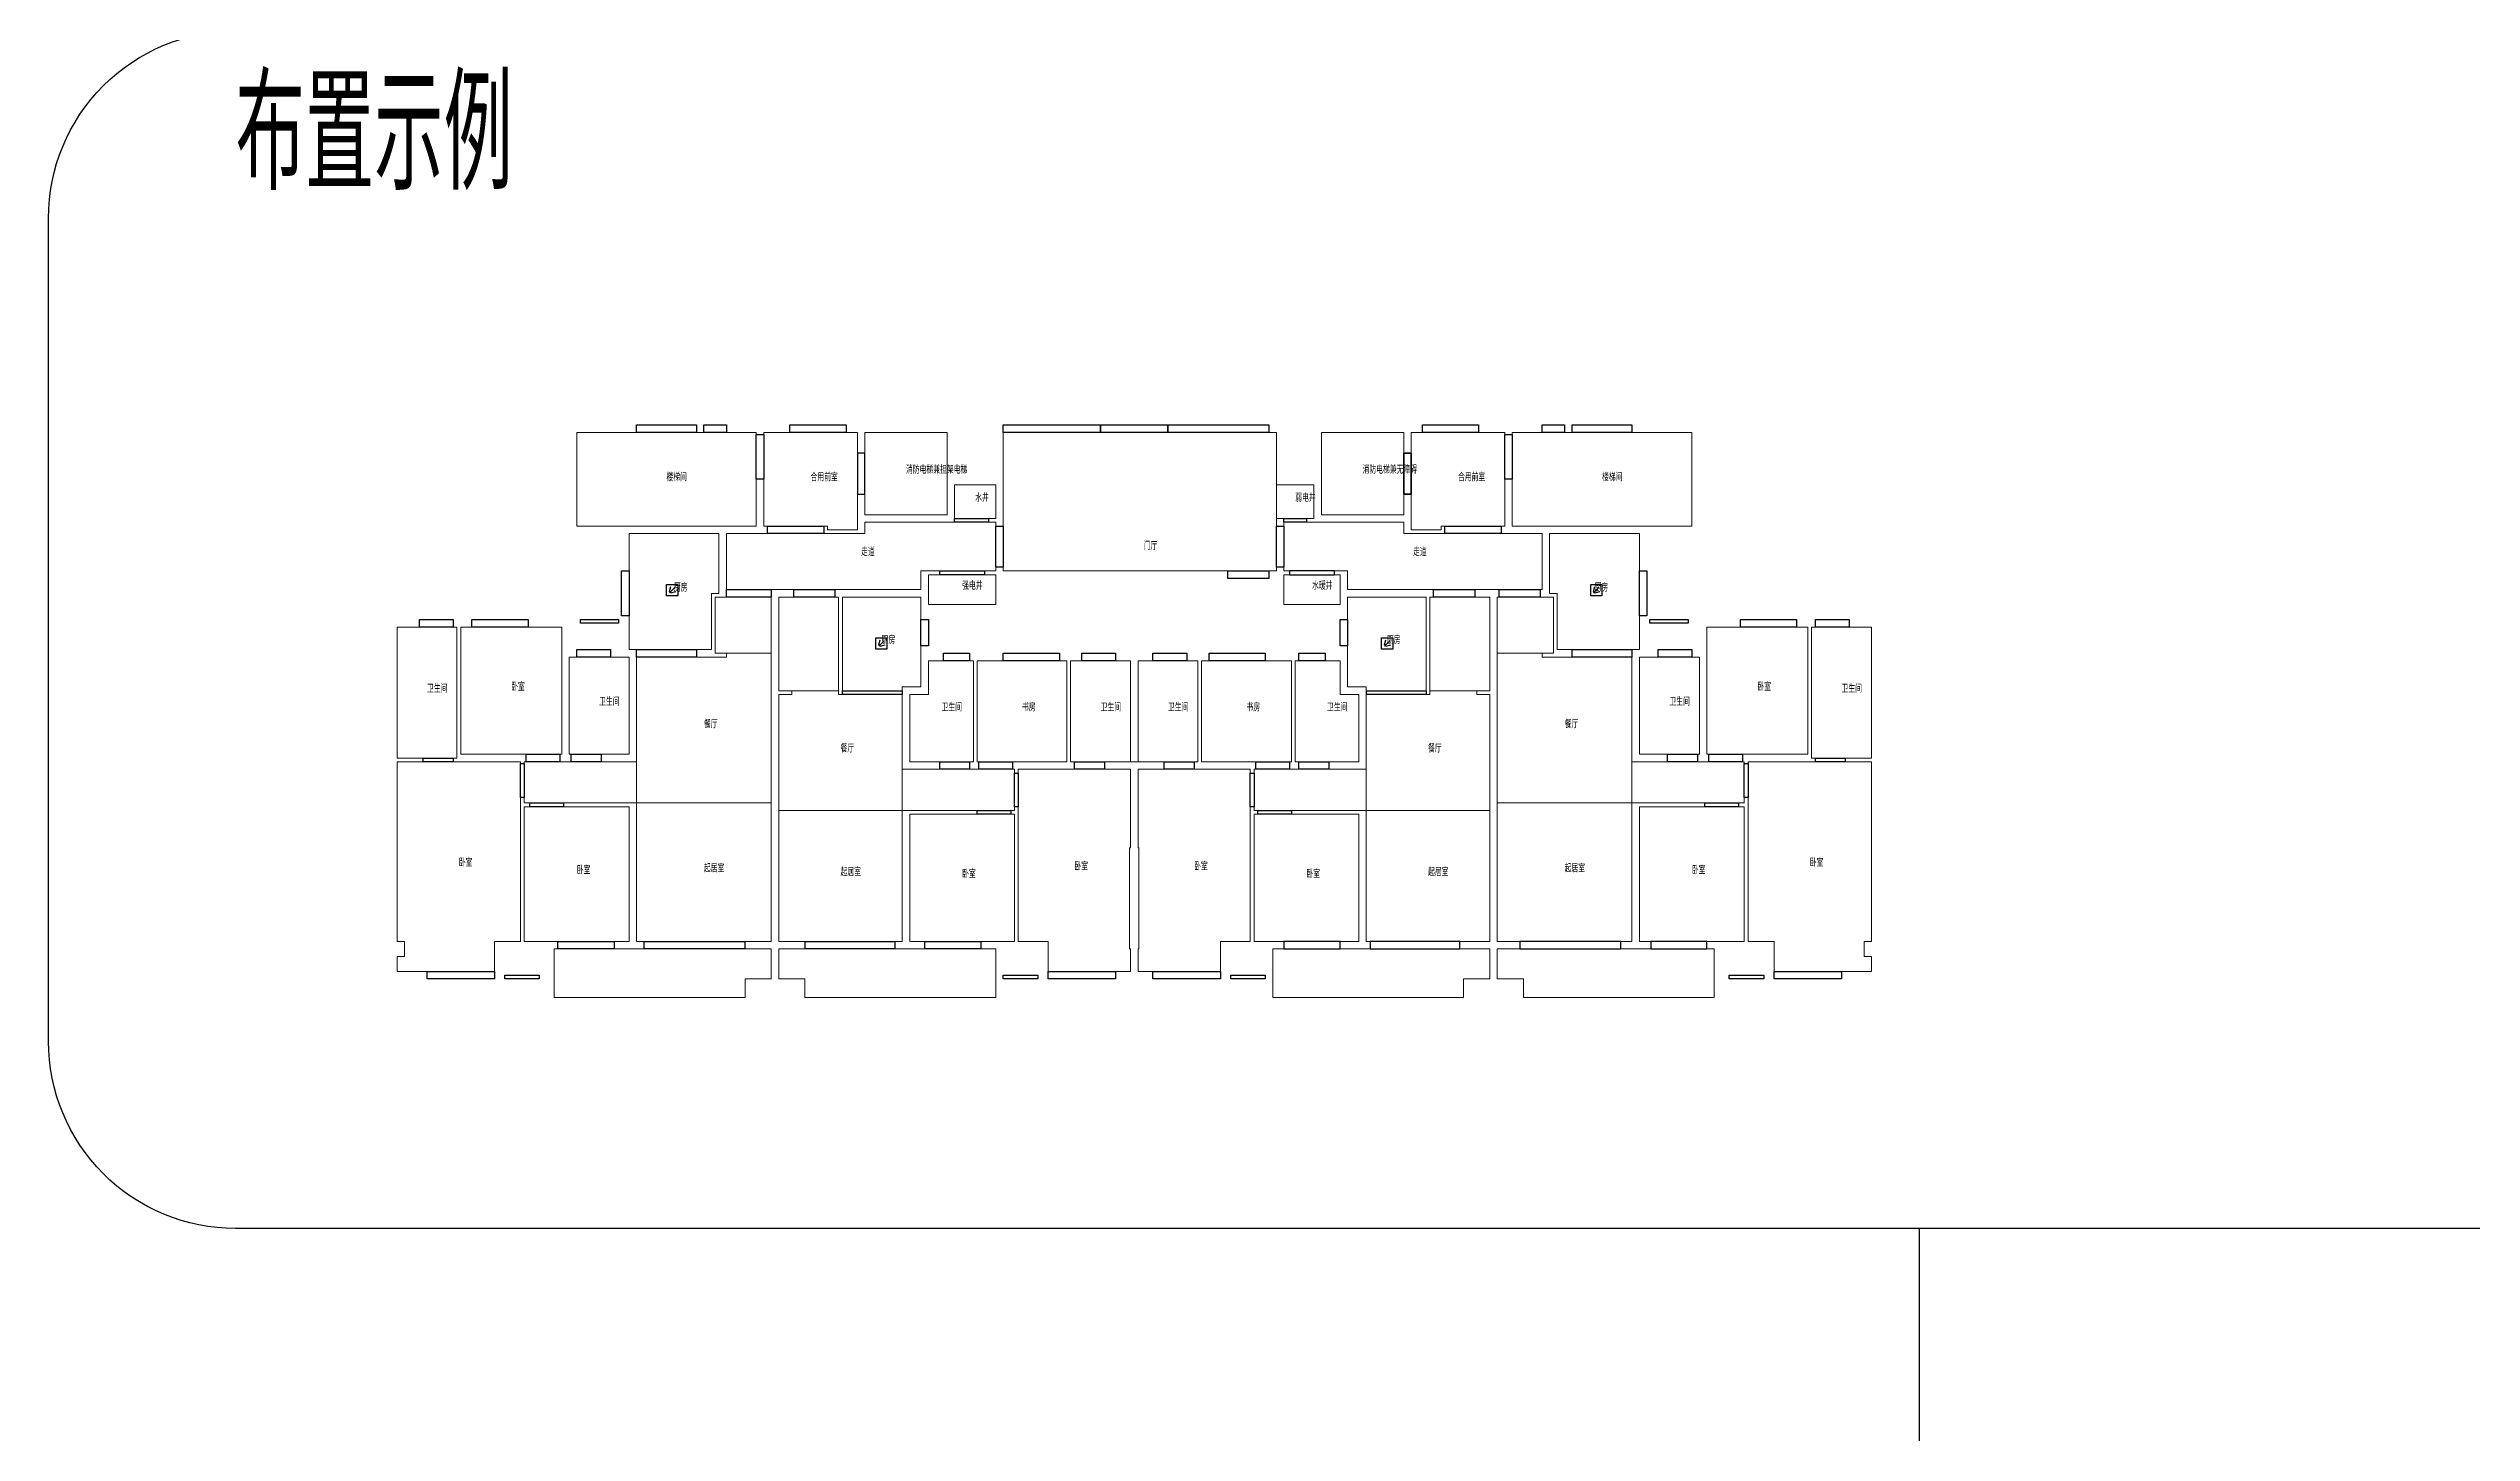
# Model space of a CAD drawing. Header units: millimetres. Extents: x -77018 to 517482, y 450785 to 1577285.
# Drawn here: x 55232 to 184732, y 591877 to 665850 of the extents above; entities that cross this region are included whole.
import ezdxf
from ezdxf.enums import TextEntityAlignment as Align

# ---------------------------------------------------------------- set-up
doc = ezdxf.new("R2010")
doc.units = ezdxf.units.MM
doc.header["$LTSCALE"] = 1000
for name, color, linetype, plot in [('AI-空间名称', 130, 'Continuous', False), ('AI-窗', 6, 'Continuous', False), ('AI-门', 4, 'Continuous', False)]:
    doc.layers.add(name, color=color, linetype=linetype, plot=plot)
doc.layers.add('AI-空间框线', color=30, linetype='Continuous', lineweight=20, plot=False)
doc.layers.add('套内', color=9, linetype='Continuous', lineweight=20, plot=False)
for name, color, linetype in [('E-FAS-DEVC', 3, 'Continuous'), ('E-UNIV-DIAG', 2, 'Continuous'), ('E-UNIV-EL', 140, 'Continuous'), ('E-UNIV-NOTE', 6, 'Continuous')]:
    doc.layers.add(name, color=color, linetype=linetype)
doc.styles.add('TH-STYLE3', font='tssdeng.shx', dxfattribs={"width": 0.65, "bigfont": 'tssdchn.shx'})

# ---------------------------------------------------------------- blocks, each defined once
blk = doc.blocks.new('E-BCGS210')
blk.add_lwpolyline([(-1.5, -1.5), (-1.5, 1.5), (1.5, 1.5), (1.5, -1.5)], close=True)
at = {"layer": 'E-UNIV-EL'}
for p, q in [((-0.71, -0.35), (-0.35, 0.97)), ((-0.71, -0.71), (0.71, 0.71)), ((-0.35, -0.71), (0.97, -0.35))]:
    blk.add_line(p, q, dxfattribs=at)
at = {"layer": 'E-UNIV-EL', "const_width": 0.25}
blk.add_lwpolyline([(-0.62, -0.44, 1), (-0.44, -0.62, 1)], format="xyb", close=True, dxfattribs=at)

msp = doc.modelspace()

# ---------------------------------------------------------------- linework, layer by layer
at = {"layer": 'AI-空间框线'}
for points in [[(93063, 640326), (83463, 640326), (83463, 645326), (93063, 645326)], [(93463, 645326), (98463, 645326), (98463, 640126), (96863, 640126), (96863, 640326), (93463, 640326), (93463, 645326)], [(98863, 640926), (103263, 640926), (103263, 645326), (98863, 645326)], [(106263, 645326), (120863, 645326), (120863, 637926), (106263, 637926)], [(123263, 640926), (127663, 640926), (127663, 645326), (123263, 645326)], [(128063, 645326), (133063, 645326), (133063, 640326), (129663, 640326), (129663, 640126), (128063, 640126), (128063, 645326)], [(133463, 640326), (143063, 640326), (143063, 645326), (133463, 645326)], [(103663, 642526), (105863, 642526), (105863, 640726), (103663, 640726), (103663, 642526)], [(120863, 642526), (122863, 642526), (122863, 640726), (120863, 640726), (120863, 642526)], [(86263, 639926), (91063, 639926), (91063, 636726), (90663, 636726), (90663, 633726), (86263, 633726), (86263, 639926)], [(91463, 639926), (98863, 639926), (98863, 640526), (105863, 640526), (105863, 637926), (101863, 637926), (101863, 636926), (91463, 636926), (91463, 639926)], [(127663, 639926), (135063, 639926), (135063, 636926), (124663, 636926), (124663, 637926), (121263, 637926), (121263, 640526), (127663, 640526), (127663, 639926)], [(135463, 639926), (140263, 639926), (140263, 633726), (135863, 633726), (135863, 636726), (135463, 636726), (135463, 639926)], [(102263, 637726), (105863, 637726), (105863, 636126), (102263, 636126), (102263, 637726)], [(121263, 637726), (124263, 637726), (124263, 636126), (121263, 636126), (121263, 637726)], [(93863, 633526), (93863, 636526), (90863, 636526), (90863, 633526)], [(97463, 631526), (94263, 631526), (94263, 636526), (97463, 636526)], [(97663, 636526), (101863, 636526), (101863, 631726), (100863, 631726), (100863, 631526), (97663, 631526), (97663, 636526)], [(124663, 636526), (128863, 636526), (128863, 631526), (125663, 631526), (125663, 631726), (124663, 631726), (124663, 636526)], [(129063, 631526), (132263, 631526), (132263, 636526), (129063, 636526)], [(132663, 633526), (132663, 636526), (135663, 636526), (135663, 633526)], [(73863, 634926), (77063, 634926), (77063, 627926), (73863, 627926), (73863, 634926)], [(77263, 634926), (82663, 634926), (82663, 628126), (77263, 628126), (77263, 634926)], [(143863, 634926), (149263, 634926), (149263, 628126), (143863, 628126), (143863, 634926)], [(149463, 634926), (152663, 634926), (152663, 627926), (149463, 627926), (149463, 634926)], [(83063, 633326), (86263, 633326), (86263, 628126), (83063, 628126), (83063, 633326)], [(93863, 633526), (93863, 625526), (86663, 625526), (86663, 633326), (91463, 633326), (91463, 633526)], [(132663, 633526), (132663, 625526), (139863, 625526), (139863, 633326), (135063, 633326), (135063, 633526)], [(140263, 633326), (143463, 633326), (143463, 628126), (140263, 628126), (140263, 633326)], [(102263, 633126), (104663, 633126), (104663, 627726), (101263, 627726), (101263, 631326), (102263, 631326), (102263, 633126)], [(104863, 633126), (109663, 633126), (109663, 627726), (104863, 627726), (104863, 633126)], [(109863, 633126), (113063, 633126), (113063, 627726), (109863, 627726), (109863, 633126)], [(113463, 633126), (116663, 633126), (116663, 627726), (113463, 627726), (113463, 633126)], [(116863, 633126), (121663, 633126), (121663, 627726), (116863, 627726), (116863, 633126)], [(121863, 633126), (124263, 633126), (124263, 631326), (125263, 631326), (125263, 627726), (121863, 627726), (121863, 633126)], [(100863, 625126), (94263, 625126), (94263, 631326), (94963, 631326), (94963, 631526), (97463, 631526), (97463, 631326), (100863, 631326)], [(125663, 625126), (132263, 625126), (132263, 631326), (131563, 631326), (131563, 631526), (129063, 631526), (129063, 631326), (125663, 631326)], [(73863, 627726), (80463, 627726), (80463, 618126), (79063, 618126), (79063, 616526), (73863, 616526), (73863, 617326), (74263, 617326), (74263, 618126), (73863, 618126), (73863, 627726)], [(86663, 627726), (80663, 627726), (80663, 625526), (86663, 625526)], [(100863, 627326), (106863, 627326), (106863, 625126), (100863, 625126)], [(107063, 627326), (113063, 627326), (113063, 623126), (113013, 623126), (113013, 617726), (113063, 617726), (113063, 616526), (108663, 616526), (108663, 618126), (107063, 618126), (107063, 627326)], [(113463, 627326), (119463, 627326), (119463, 618126), (117863, 618126), (117863, 616526), (113463, 616526), (113463, 617726), (113513, 617726), (113513, 623126), (113463, 623126), (113463, 627326)], [(125663, 627326), (119663, 627326), (119663, 625126), (125663, 625126)], [(139863, 627726), (145863, 627726), (145863, 625526), (139863, 625526)], [(146063, 627726), (152663, 627726), (152663, 618126), (152263, 618126), (152263, 617326), (152663, 617326), (152663, 616526), (147463, 616526), (147463, 618126), (146063, 618126), (146063, 627726)], [(86663, 625526), (93863, 625526), (93863, 618126), (86663, 618126), (86663, 625526)], [(139863, 625526), (132663, 625526), (132663, 618126), (139863, 618126), (139863, 625526)], [(80663, 625326), (86263, 625326), (86263, 618126), (80663, 618126), (80663, 625326)], [(94263, 625126), (100863, 625126), (100863, 618126), (94263, 618126)], [(101263, 624926), (106863, 624926), (106863, 618126), (101263, 618126), (101263, 624926)], [(119663, 624926), (125263, 624926), (125263, 618126), (119663, 618126), (119663, 624926)], [(132263, 625126), (125663, 625126), (125663, 618126), (132263, 618126)], [(140263, 625326), (145863, 625326), (145863, 618126), (140263, 618126), (140263, 625326)], [(82263, 617726), (93863, 617726), (93863, 616126), (92463, 616126), (92463, 615126), (82263, 615126)], [(105863, 617726), (94263, 617726), (94263, 616126), (95663, 616126), (95663, 615126), (105863, 615126)], [(120663, 617726), (132263, 617726), (132263, 616126), (130863, 616126), (130863, 615126), (120663, 615126)], [(144263, 617726), (132663, 617726), (132663, 616126), (134063, 616126), (134063, 615126), (144263, 615126)]]:
    msp.add_lwpolyline(points, close=True, dxfattribs=at)
at = {"layer": 'AI-窗', "color": 6}
for points in [[(86663, 645726), (89863, 645726), (89863, 645326), (86663, 645326), (86663, 645726)], [(90263, 645726), (91463, 645726), (91463, 645326), (90263, 645326), (90263, 645726)], [(111463, 645326), (106263, 645326), (106263, 645726), (111463, 645726), (111463, 645326)], [(120463, 645326), (115063, 645326), (115063, 645726), (120463, 645726), (120463, 645326)], [(136263, 645326), (135063, 645326), (135063, 645726), (136263, 645726), (136263, 645326)], [(139863, 645326), (136663, 645326), (136663, 645726), (139863, 645726), (139863, 645326)], [(85863, 635526), (85863, 637926), (86263, 637926), (86263, 635526), (85863, 635526)], [(140263, 635526), (140263, 637926), (140663, 637926), (140663, 635526), (140263, 635526)], [(76863, 634926), (75063, 634926), (75063, 635326), (76863, 635326), (76863, 634926)], [(80863, 634926), (77863, 634926), (77863, 635326), (80863, 635326), (80863, 634926)], [(85703, 635126), (83663, 635126), (83663, 635326), (85703, 635326), (85703, 635126)], [(101863, 633926), (101863, 635326), (102263, 635326), (102263, 633926), (101863, 633926)], [(124263, 633926), (124263, 635326), (124663, 635326), (124663, 633926), (124263, 633926)], [(140823, 635326), (142863, 635326), (142863, 635126), (140823, 635126), (140823, 635326)], [(148663, 634926), (145663, 634926), (145663, 635326), (148663, 635326), (148663, 634926)], [(151463, 634926), (149663, 634926), (149663, 635326), (151463, 635326), (151463, 634926)], [(85263, 633326), (83463, 633326), (83463, 633726), (85263, 633726), (85263, 633326)], [(103063, 633526), (104463, 633526), (104463, 633126), (103063, 633126), (103063, 633526)], [(109263, 633126), (106263, 633126), (106263, 633526), (109263, 633526), (109263, 633126)], [(112263, 633126), (110463, 633126), (110463, 633526), (112263, 633526), (112263, 633126)], [(116063, 633126), (114263, 633126), (114263, 633526), (116063, 633526), (116063, 633126)], [(120263, 633126), (117263, 633126), (117263, 633526), (120263, 633526), (120263, 633126)], [(123463, 633126), (122063, 633126), (122063, 633526), (123463, 633526), (123463, 633126)], [(143063, 633326), (141263, 633326), (141263, 633726), (143063, 633726), (143063, 633326)], [(79063, 616126), (75463, 616126), (75463, 616526), (79063, 616526), (79063, 616126)], [(112263, 616126), (108663, 616126), (108663, 616526), (112263, 616526), (112263, 616126)], [(117863, 616126), (114263, 616126), (114263, 616526), (117863, 616526), (117863, 616126)], [(151063, 616126), (147463, 616126), (147463, 616526), (151063, 616526), (151063, 616126)], [(81463, 616126), (79623, 616126), (79623, 616326), (81463, 616326), (81463, 616126)], [(108103, 616126), (106263, 616126), (106263, 616326), (108103, 616326), (108103, 616126)], [(120263, 616126), (118423, 616126), (118423, 616326), (120263, 616326), (120263, 616126)], [(146903, 616126), (145063, 616126), (145063, 616326), (146903, 616326), (146903, 616126)]]:
    msp.add_lwpolyline(points, dxfattribs=at)
at = {"layer": 'AI-门', "color": 4}
for points in [[(93063, 645226), (93463, 645226), (93463, 642826), (93063, 642826), (93063, 645226)], [(97863, 645726), (97863, 645326), (94863, 645326), (94863, 645726), (97863, 645726)], [(115063, 645726), (115063, 645326), (111463, 645326), (111463, 645726), (115063, 645726)], [(131663, 645726), (131663, 645326), (128663, 645326), (128663, 645726), (131663, 645726)], [(133063, 645226), (133463, 645226), (133463, 642826), (133063, 642826), (133063, 645226)], [(98863, 644226), (98463, 644226), (98463, 642026), (98863, 642026)], [(128063, 644226), (127663, 644226), (127663, 642026), (128063, 642026)], [(127663, 644226), (128063, 644226), (128063, 642026), (127663, 642026)], [(96663, 640326), (96663, 639926), (93663, 639926), (93663, 640326), (96663, 640326)], [(103663, 640726), (105463, 640726), (105463, 640530), (103663, 640530)], [(105863, 640326), (106263, 640326), (106263, 638126), (105863, 638126)], [(120863, 640326), (121263, 640326), (121263, 638126), (120863, 638126), (120863, 640326)], [(121263, 640726), (122463, 640726), (122463, 640526), (121263, 640526)], [(132863, 640326), (132863, 639926), (129863, 639926), (129863, 640326), (132863, 640326)], [(102863, 637926), (105263, 637926), (105263, 637726), (102863, 637726)], [(120463, 637926), (120463, 637526), (118263, 637526), (118263, 637926), (120463, 637926)], [(123963, 637926), (121563, 637926), (121563, 637726), (123963, 637726)], [(91463, 636926), (93863, 636926), (93863, 636526), (91463, 636526)], [(95068, 636526), (95068, 636926), (97263, 636926), (97263, 636526), (95068, 636526)], [(131458, 636926), (131458, 636526), (129263, 636526), (129263, 636926), (131458, 636926)], [(132763, 636926), (134963, 636926), (134963, 636526), (132763, 636526)], [(86668, 633326), (86668, 633726), (89863, 633726), (89863, 633326), (86668, 633326)], [(139858, 633726), (139858, 633326), (136663, 633326), (136663, 633726), (139858, 633726)], [(97663, 631326), (97663, 631526), (100858, 631526), (100858, 631326)], [(128863, 631526), (128863, 631326), (125668, 631326), (125668, 631526), (128863, 631526)], [(82563, 628126), (82563, 627726), (80763, 627726), (80763, 628126), (82563, 628126)], [(84763, 628126), (84763, 627726), (83163, 627726), (83163, 628126), (84763, 628126)], [(143363, 628126), (143363, 627726), (141763, 627726), (141763, 628126), (143363, 628126)], [(145763, 628126), (145763, 627726), (143963, 627726), (143963, 628126), (145763, 628126)], [(76863, 627926), (76863, 627726), (75263, 627726), (75263, 627926), (76863, 627926)], [(80463, 627626), (80663, 627626), (80663, 625826), (80463, 625826), (80463, 627626)], [(104463, 627726), (104463, 627326), (102863, 627326), (102863, 627726), (104463, 627726)], [(106763, 627726), (106763, 627326), (104963, 627326), (104963, 627726), (106763, 627726)], [(106863, 627126), (107063, 627126), (107063, 625326), (106863, 625326), (106863, 627126)], [(111663, 627726), (111663, 627326), (110063, 627326), (110063, 627726), (111663, 627726)], [(116463, 627726), (116463, 627326), (114863, 627326), (114863, 627726), (116463, 627726)], [(119463, 627126), (119663, 627126), (119663, 625326), (119463, 625326), (119463, 627126)], [(121563, 627726), (121563, 627326), (119763, 627326), (119763, 627726), (121563, 627726)], [(122063, 627326), (122063, 627726), (123663, 627726), (123663, 627326), (122063, 627326)], [(145863, 627626), (146063, 627626), (146063, 625826), (145863, 625826), (145863, 627626)], [(151263, 627926), (151263, 627726), (149663, 627726), (149663, 627926), (151263, 627926)], [(82763, 625526), (82763, 625326), (80963, 625326), (80963, 625526), (82763, 625526)], [(145563, 625526), (145563, 625326), (143763, 625326), (143763, 625526), (145563, 625526)], [(106663, 625126), (106663, 624926), (104863, 624926), (104863, 625126), (106663, 625126)], [(121663, 625126), (121663, 624926), (119863, 624926), (119863, 625126), (121663, 625126)], [(85458, 618126), (85458, 617726), (82463, 617726), (82463, 618126), (85458, 618126)], [(92458, 618126), (92458, 617726), (87063, 617726), (87063, 618126), (92458, 618126)], [(95668, 617726), (95668, 618126), (100463, 618126), (100463, 617726), (95668, 617726)], [(102068, 617726), (102068, 618126), (105063, 618126), (105063, 617726), (102068, 617726)], [(124258, 617726), (124258, 618126), (121263, 618126), (121263, 617726), (124258, 617726)], [(130658, 617726), (130658, 618126), (125863, 618126), (125863, 617726), (130658, 617726)], [(133868, 618126), (133868, 617726), (139263, 617726), (139263, 618126), (133868, 618126)], [(140868, 618126), (140868, 617726), (143863, 617726), (143863, 618126), (140868, 618126)]]:
    msp.add_lwpolyline(points, close=True, dxfattribs=at)
at = {"layer": 'E-UNIV-DIAG', "color": 3}
msp.add_lwpolyline([(245232, 602785), (65232, 602785, -0.4142136), (55232, 612785), (55232, 656785, -0.4142136), (65232, 666785), (245232, 666785, -0.4142136), (255232, 656785), (255232, 612785, -0.4142136)], format="xyb", close=True, dxfattribs=at)
at = {"layer": 'E-UNIV-DIAG'}
msp.add_lwpolyline([(155232, 582785), (155232, 602785)], dxfattribs=at)
at = {"layer": '套内'}
msp.add_lwpolyline([(113463, 627726), (113063, 627726)], dxfattribs=at)

# ---------------------------------------------------------------- block references
at = {"layer": 'E-FAS-DEVC', "xscale": 200, "yscale": 200, "zscale": 200}
for p in [(88570, 636893), (137955, 636893), (99747, 634049), (126778, 634049)]:
    msp.add_blockref('E-BCGS210', p, dxfattribs=at)

# ---------------------------------------------------------------- texts
at = {"layer": 'AI-空间名称', "style": 'TH-STYLE3', "width": 0.7}
for s, p in [('楼梯间', (88263, 642726)), ('合用前室', (95963, 642726)), ('消防电梯兼担架电梯', (101063, 643126)), ('消防电梯兼无障碍', (125463, 643126)), ('合用前室', (130563, 642726)), ('楼梯间', (138263, 642726)), ('水井', (104763, 641626)), ('弱电井', (121863, 641626)), ('走道', (98663, 638726)), ('门厅', (113762, 639048)), ('走道', (128163, 638726)), ('厨房', (88663, 636826)), ('强电井', (104063, 636926)), ('水暖井', (122763, 636926)), ('厨房', (137863, 636826)), ('厨房', (99763, 634026)), ('厨房', (126763, 634026)), ('卧室', (79963, 631526)), ('卧室', (146563, 631526)), ('卫生间', (75463, 631426)), ('卫生间', (84663, 630726)), ('卫生间', (102963, 630426)), ('书房', (107263, 630426)), ('卫生间', (111463, 630426)), ('卫生间', (115063, 630426)), ('书房', (119263, 630426)), ('卫生间', (123563, 630426)), ('卫生间', (141863, 630726)), ('卫生间', (151063, 631426)), ('餐厅', (90263, 629526)), ('餐厅', (136263, 629526)), ('餐厅', (97563, 628226)), ('餐厅', (128963, 628226)), ('卧室', (77163, 622126)), ('卧室', (83463, 621726)), ('起居室', (90263, 621826)), ('起居室', (97563, 621626)), ('卧室', (104063, 621526)), ('卧室', (110063, 621926)), ('卧室', (116463, 621926)), ('卧室', (122463, 621526)), ('起居室', (128963, 621626)), ('起居室', (136263, 621826)), ('卧室', (143063, 621726)), ('卧室', (149363, 622126))]:
    msp.add_text(s, height=400, dxfattribs=at).set_placement(p)
at = {"layer": 'E-UNIV-NOTE', "style": 'TH-STYLE3', "width": 0.65}
msp.add_text('布置示例', height=6000, dxfattribs=at).set_placement((65232, 661285), align=Align.MIDDLE_LEFT)

doc.saveas('drawing.dxf')
